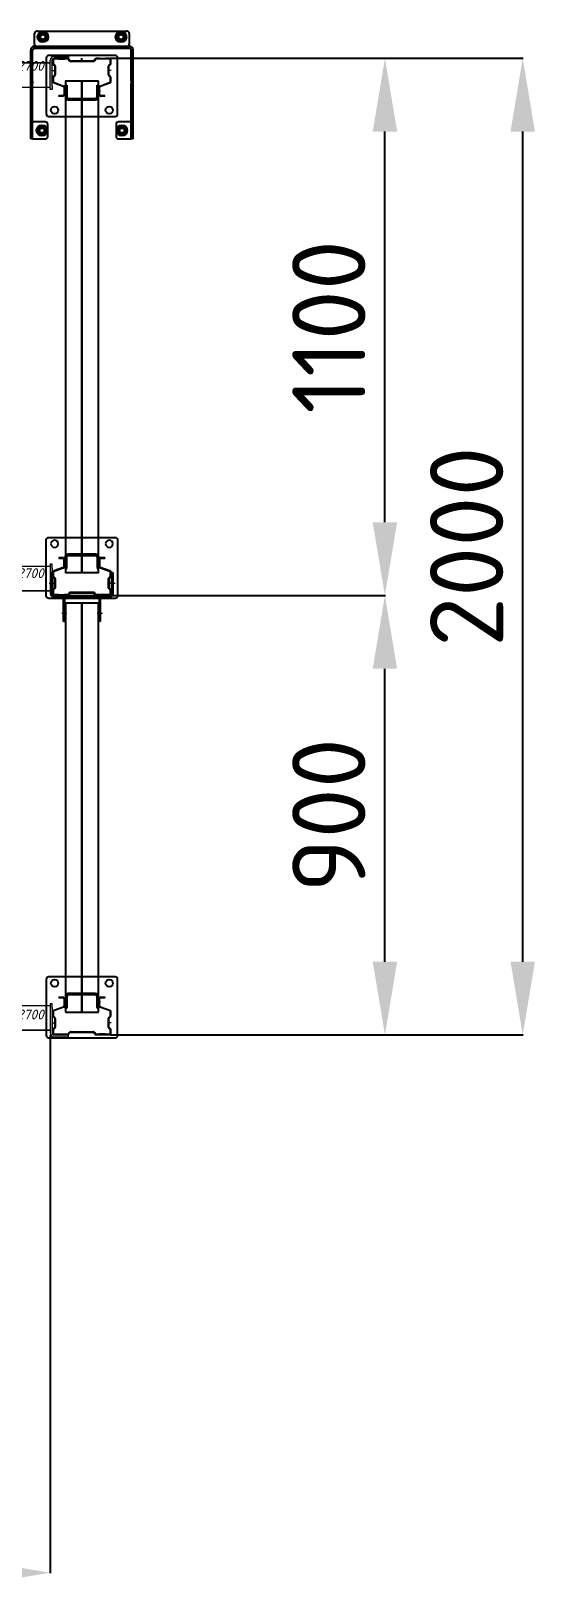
# Model space of a CAD drawing. Header units: millimetres. Extents: x 2140 to 223837, y 2113 to 170313.
# Drawn here: x 214557 to 215589, y 105791 to 108973 of the extents above; entities that cross this region are included whole.
import ezdxf

# ---------------------------------------------------------------- set-up
doc = ezdxf.new("R2010")
doc.units = ezdxf.units.MM
for name, pattern in [('CENTERX2', [20.32, 12.7, -2.54, 2.54, -2.54]), ('HIDDEN', [1.905, 1.27, -0.635]), ('PHANTOM', [12.7, 6.35, -1.27, 1.27, -1.27, 1.27, -1.27])]:
    doc.linetypes.add(name, pattern=pattern)
for name, color, linetype in [('0_ANNOT_Dimensions', 7, 'Continuous'), ('2.Стойка', 7, 'Continuous'), ('отбойники', 1, 'Continuous'), ('Размеры', 7, 'Continuous')]:
    doc.layers.add(name, color=color, linetype=linetype)
doc.layers.add('1.Балка', color=5, linetype='Continuous', lineweight=0)
doc.layers.add('3.Опора', color=7, linetype='Continuous', lineweight=0)
doc.styles.get("Standard").update_dxf_attribs({"font": 'isocpeur.ttf'})
doc.styles.add('Курсив', font='isocpeui.ttf')
doc.dimstyles.new('150', dxfattribs={"dimtxt": 150, "dimasz": 150, "dimexe": 1, "dimexo": 10, "dimgap": 40, "dimtad": 1, "dimdec": 0, "dimzin": 0, "dimdsep": 46, "dimtxsty": 'Standard', "dimcen": 0.09, "dimadec": 0, "dimazin": 0, "dimtfac": 1, "dimtdec": 0, "dimtofl": 0, "dimtmove": 0, "dimatfit": 3, "dimfxl": 1, "dimtolj": 1, "dimtzin": 0, "dimarcsym": 0})
doc.dimstyles.new('Рзм блок', dxfattribs={"dimtxt": 40, "dimasz": 80, "dimexe": 0.18, "dimexo": 0, "dimgap": 5, "dimtad": 1, "dimtoh": 1, "dimdec": 0, "dimzin": 0, "dimdsep": 46, "dimtxsty": 'Курсив', "dimblk": 'NONE', "dimcen": 0.09, "dimse1": 1, "dimse2": 1, "dimsd1": 1, "dimsd2": 1, "dimadec": 0, "dimazin": 0, "dimtfac": 1, "dimtdec": 0, "dimtofl": 0, "dimtmove": 0, "dimatfit": 2, "dimldrblk": 'NONE', "dimfxl": 0.18, "dimtolj": 1, "dimtzin": 0, "dimarcsym": 0})

# ---------------------------------------------------------------- blocks, each defined once
blk = doc.blocks.new('*D1254')
at = {"layer": '0_ANNOT_Dimensions', "color": 0, "lineweight": -2, "transparency": 16777216}
for p, q in [((214718.9, 108917), (215282.9, 108917)), ((215281.9, 107967), (215281.9, 108767)), ((214719, 107817), (215282.9, 107817))]:
    blk.add_line(p, q, dxfattribs=at)
at = {"layer": '0_ANNOT_Dimensions', "color": 0, "transparency": 16777216}
for points in [[(215256.9, 108767), (215306.9, 108767), (215281.9, 108917)], [(215256.9, 107967), (215306.9, 107967), (215281.9, 107817)]]:
    blk.add_solid(points, dxfattribs=at)
at = {"layer": 'Defpoints', "color": 0, "transparency": 16777216}
for p in [(214708.9, 108917), (215281.9, 108917), (214709, 107817)]:
    blk.add_point(p, dxfattribs=at)
at = {"layer": '0_ANNOT_Dimensions', "color": 0, "transparency": 16777216, "insert": (215166.9, 108367), "char_height": 150, "attachment_point": 5, "rotation": 90}
blk.add_mtext('\\A1;1100', dxfattribs=at)
blk = doc.blocks.new('*D1255')
at = {"layer": '0_ANNOT_Dimensions', "color": 0, "lineweight": -2, "transparency": 16777216}
for p, q in [((214718.9, 107817), (215282.9, 107817)), ((215281.9, 107067), (215281.9, 107667)), ((214719, 106917), (215282.9, 106917))]:
    blk.add_line(p, q, dxfattribs=at)
at = {"layer": '0_ANNOT_Dimensions', "color": 0, "transparency": 16777216}
for points in [[(215256.9, 107667), (215306.9, 107667), (215281.9, 107817)], [(215256.9, 107067), (215306.9, 107067), (215281.9, 106917)]]:
    blk.add_solid(points, dxfattribs=at)
at = {"layer": 'Defpoints', "color": 0, "transparency": 16777216}
for p in [(214708.9, 107817), (215281.9, 107817), (214709, 106917)]:
    blk.add_point(p, dxfattribs=at)
at = {"layer": '0_ANNOT_Dimensions', "color": 0, "transparency": 16777216, "insert": (215166.9, 107367), "char_height": 150, "attachment_point": 5, "rotation": 90}
blk.add_mtext('\\A1;900', dxfattribs=at)
blk = doc.blocks.new('*D1256')
at = {"layer": '0_ANNOT_Dimensions', "color": 0, "lineweight": -2, "transparency": 16777216}
for p, q in [((215010.9, 108917), (215565.3, 108917)), ((215564.3, 107067), (215564.3, 108767)), ((214938.5, 106917), (215565.3, 106917))]:
    blk.add_line(p, q, dxfattribs=at)
at = {"layer": '0_ANNOT_Dimensions', "color": 0, "transparency": 16777216}
for points in [[(215539.3, 108767), (215589.3, 108767), (215564.3, 108917)], [(215539.3, 107067), (215589.3, 107067), (215564.3, 106917)]]:
    blk.add_solid(points, dxfattribs=at)
at = {"layer": 'Defpoints', "color": 0, "transparency": 16777216}
for p in [(215000.9, 108917), (215564.3, 108917), (214928.5, 106917)]:
    blk.add_point(p, dxfattribs=at)
at = {"layer": '0_ANNOT_Dimensions', "color": 0, "transparency": 16777216, "insert": (215449.3, 107917), "char_height": 150, "attachment_point": 5, "rotation": 90}
blk.add_mtext('\\A1;2000', dxfattribs=at)
blk = doc.blocks.new('*D1257')
at = {"layer": '0_ANNOT_Dimensions', "color": 0, "lineweight": -2, "transparency": 16777216}
for p, q in [((211896, 106916.5), (211896, 105814.7)), ((214596, 106916.5), (214596, 105814.7)), ((212046, 105815.7), (214446, 105815.7))]:
    blk.add_line(p, q, dxfattribs=at)
at = {"layer": '0_ANNOT_Dimensions', "color": 0, "transparency": 16777216}
for points in [[(212046, 105840.7), (212046, 105790.7), (211896, 105815.7)], [(214446, 105840.7), (214446, 105790.7), (214596, 105815.7)]]:
    blk.add_solid(points, dxfattribs=at)
at = {"layer": 'Defpoints', "color": 0, "transparency": 16777216}
for p in [(211896, 106926.5), (214596, 106926.5), (214596, 105815.7)]:
    blk.add_point(p, dxfattribs=at)
at = {"layer": '0_ANNOT_Dimensions', "color": 0, "transparency": 16777216, "insert": (213246, 105930.7), "char_height": 150, "attachment_point": 5}
blk.add_mtext('\\A1;2700', dxfattribs=at)
blk = doc.blocks.new('*D1035')
at = {"layer": 'Defpoints', "color": 0, "linetype": 'ByBlock', "transparency": 16777216}
for p in [(255349.9, 108886.4), (255349.9, 108857.5), (258049.9, 108857.5)]:
    blk.add_point(p, dxfattribs=at)
at = {"layer": 'Defpoints', "color": 0, "linetype": 'ByBlock', "transparency": 16777216, "insert": (258009.2, 108901.5), "char_height": 20, "attachment_point": 5, "style": 'Курсив'}
blk.add_mtext('\\A1;2700', dxfattribs=at)
blk = doc.blocks.new('_None')
blk = doc.blocks.new('*D1036')
at = {"layer": 'Defpoints', "color": 0, "linetype": 'ByBlock', "transparency": 16777216}
for p in [(255349.9, 107876.5), (258049.9, 107876.5), (255349.9, 107847.6)]:
    blk.add_point(p, dxfattribs=at)
at = {"layer": 'Defpoints', "color": 0, "linetype": 'ByBlock', "transparency": 16777216, "insert": (258009.2, 107862.7), "char_height": 20, "attachment_point": 5, "style": 'Курсив'}
blk.add_mtext('\\A1;2700', dxfattribs=at)
blk = doc.blocks.new('Опора FSус 120')
at = {"layer": '3.Опора', "color": 0, "linetype": 'Continuous', "lineweight": 25}
for p, q in [((-73, 120), (-73, 5)), ((68, 125), (-68, 125)), ((73, 5), (73, 120)), ((-34, 85), (-34, 71)), ((-34, 61), (-34, 71)), ((-31, 85), (-31, 71)), ((-31, 71), (-31, 61)), ((28, 91), (-28, 91)), ((28, 88), (-28, 88)), ((31, 71), (31, 85)), ((31, 61), (31, 71)), ((34, 71), (34, 85)), ((34, 71), (34, 61)), ((-31, 61), (-34, 61)), ((34, 61), (31, 61)), ((-68, 0), (68, 0))]:
    blk.add_line(p, q, dxfattribs=at)
at = {"layer": '3.Опора', "color": 0}
for p, q in [((-30, 73), (-35, 73)), ((30, 73), (35, 73))]:
    blk.add_line(p, q, dxfattribs=at)
for points in [[(-31, 77.5), (-34, 77.5), (-34, 68.5), (-31, 68.5)], [(31, 77.5), (34, 77.5), (34, 68.5), (31, 68.5)]]:
    blk.add_lwpolyline(points, close=True, dxfattribs=at)
at = {"layer": '3.Опора', "color": 0, "linetype": 'Continuous', "lineweight": 25}
for centre in [(-56, 112), (56, 112)]:
    blk.add_circle(centre, 7.5, dxfattribs=at)
for centre, radius, start, end in [((-68, 120), 5, 90, 180), ((68, 120), 5, 0, 90), ((-28, 85), 6, 90, 180), ((-28, 85), 3, 90, 180), ((28, 85), 6, 0, 90), ((28, 85), 3, 0, 90), ((-68, 5), 5, 180, 270), ((68, 5), 5, 270, 0)]:
    blk.add_arc(centre, radius, start, end, dxfattribs=at)
blk = doc.blocks.new('Стойка FSус 120')
at = {"color": 0, "linetype": 'ByBlock', "lineweight": 0}
for p, q in [((-47, 73), (-39, 73)), ((-47, 73), (-47, 71)), ((-47, 71), (-39, 71)), ((-37, 69), (-37, 54.8)), ((-35, 66.2), (-37, 66.2)), ((-35, 69), (-35, 54.8)), ((35, 54.8), (35, 69)), ((37, 66.2), (35, 66.2)), ((37, 54.8), (37, 69)), ((39, 73), (47, 73)), ((39, 71), (47, 71)), ((47, 73), (47, 71)), ((-60, 42.2), (-60, 34.6)), ((-58, 42.2), (-58, 34.6)), ((-38.3, 52.9), (-57.4, 46)), ((-57, 32.9), (-56, 32.3)), ((-37.6, 51), (-56.7, 44.1)), ((-38, 62), (-34, 62)), ((-37, 57.8), (-35, 57.8)), ((38, 62), (34, 62)), ((35, 57.8), (37, 57.8)), ((56.7, 44.1), (37.6, 51)), ((57.4, 46), (38.3, 52.9)), ((56, 32.3), (57, 32.9)), ((58, 34.6), (58, 42.2)), ((60, 34.6), (60, 42.2)), ((-60, 20), (-53, 20)), ((-60, 5.4), (-60, -1)), ((-58, 31.2), (-57, 30.6)), ((-57, 9.4), (-58, 8.8)), ((-58, 5.4), (-58, -1)), ((-56, 7.7), (-57, 7.1)), ((-56, 28.8), (-56, 11.2)), ((-56, 25.5), (-54, 25.5)), ((-54, 14.5), (-56, 14.5)), ((-54, 28.8), (-54, 11.2)), ((-27.6, -2), (-26.4, 0)), ((-23, 2), (23, 2)), ((-23, 0), (23, 0)), ((26.4, 0), (27.6, -2)), ((60, 20), (53, 20)), ((54, 11.2), (54, 28.8)), ((56, 25.5), (54, 25.5)), ((54, 14.5), (56, 14.5)), ((56, 11.2), (56, 28.8)), ((57, 7.1), (56, 7.7)), ((57, 30.6), (58, 31.2)), ((58, 8.8), (57, 9.4)), ((58, -1), (58, 5.4)), ((60, -1), (60, 5.4)), ((-56, -3), (-48, -3)), ((-56, -5), (-48, -5)), ((-48, -3), (-46.1, -3)), ((-48, -3), (-48, -5)), ((-46.1, -5), (-48, -5)), ((-46.1, -3), (-45.6, -3)), ((-45.6, -5), (-46.1, -5)), ((-45.6, -3), (-36.5, -3)), ((-36.5, -5), (-45.6, -5)), ((-36.5, -3), (-36, -3)), ((-36, -5), (-36.5, -5)), ((-36, -3), (-29.3, -3)), ((-36, -3), (-36, -5)), ((-36, -5), (-29.3, -5)), ((-25.8, -3), (-24.7, -1)), ((24.7, -1), (25.8, -3)), ((29.3, -3), (36, -3)), ((29.3, -5), (36, -5)), ((36.5, -3), (36, -3)), ((36, -3), (36, -5)), ((36, -5), (36.5, -5)), ((45.6, -3), (36.5, -3)), ((36.5, -5), (45.6, -5)), ((46.1, -3), (45.6, -3)), ((45.6, -5), (46.1, -5)), ((48, -3), (46.1, -3)), ((46.1, -5), (48, -5)), ((48, -3), (56, -3)), ((48, -3), (48, -5)), ((48, -5), (56, -5))]:
    blk.add_line(p, q, dxfattribs=at)
for centre, radius, start, end in [((-39, 69), 4, 0, 90), ((-39, 69), 2, 0, 90), ((39, 69), 4, 90, 180), ((39, 69), 2, 90, 180), ((-56, 42.2), 4, 110, 180), ((-56, 34.6), 4, 180, 240), ((-56, 42.2), 2, 110, 180), ((-56, 34.6), 2, 180, 240), ((-58, 28.8), 4, 0, 60), ((-39, 54.8), 2, 290, 0), ((-39, 54.8), 4, 290, 0), ((39, 54.8), 4, 180, 250), ((39, 54.8), 2, 180, 250), ((58, 28.8), 4, 120, 180), ((56, 42.2), 2, 0, 70), ((56, 34.6), 2, 300, 0), ((56, 42.2), 4, 0, 70), ((56, 34.6), 4, 300, 0), ((-56, 5.4), 4, 120, 180), ((-56, 5.4), 2, 120, 180), ((-58, 28.8), 2, 0, 60), ((-58, 11.2), 2, 300, 0), ((-58, 11.2), 4, 300, 0), ((-23, -2), 4, 90, 150), ((-23, -2), 2, 90, 150), ((23, -2), 4, 30, 90), ((23, -2), 2, 30, 90), ((58, 11.2), 4, 180, 240), ((58, 28.8), 2, 120, 180), ((58, 11.2), 2, 180, 240), ((56, 5.4), 2, 0, 60), ((56, 5.4), 4, 0, 60), ((-56, -1), 4, 180, 270), ((-56, -1), 2, 180, 270), ((-29.3, -1), 2, 270, 330), ((-29.3, -1), 4, 270, 330), ((29.3, -1), 4, 210, 270), ((29.3, -1), 2, 210, 270), ((56, -1), 2, 270, 0), ((56, -1), 4, 270, 0)]:
    blk.add_arc(centre, radius, start, end, dxfattribs=at)
blk = doc.blocks.new('*U1979')
at = {"layer": 'Размеры', "color": 251, "true_color": 0x636466}
for p, q in [((-10, 0), (-5, 8.7)), ((-5, -8.7), (-10, 0)), ((-5, 8.7), (5, 8.7)), ((5, 8.7), (10, 0)), ((10, 0), (5, -8.7)), ((5, -8.7), (-5, -8.7))]:
    blk.add_line(p, q, dxfattribs=at)
for radius in [11, 5]:
    blk.add_circle((0, 0), radius, dxfattribs=at)
blk = doc.blocks.new('*U1980')
at = {"layer": 'Размеры', "color": 251, "true_color": 0x636466}
for p, q in [((-10, 0), (-5, 8.7)), ((-5, -8.7), (-10, 0)), ((-5, 8.7), (5, 8.7)), ((5, 8.7), (10, 0)), ((10, 0), (5, -8.7)), ((5, -8.7), (-5, -8.7))]:
    blk.add_line(p, q, dxfattribs=at)
for radius in [11, 5]:
    blk.add_circle((0, 0), radius, dxfattribs=at)
blk = doc.blocks.new('*U1981')
at = {"layer": 'Размеры', "color": 251, "true_color": 0x636466}
for p, q in [((-10, 0), (-5, 8.7)), ((-5, -8.7), (-10, 0)), ((-5, 8.7), (5, 8.7)), ((5, 8.7), (10, 0)), ((10, 0), (5, -8.7)), ((5, -8.7), (-5, -8.7))]:
    blk.add_line(p, q, dxfattribs=at)
for radius in [11, 5]:
    blk.add_circle((0, 0), radius, dxfattribs=at)
blk = doc.blocks.new('*U1975')
at = {"layer": 'Размеры', "color": 251, "true_color": 0x636466}
for p, q in [((-10, 0), (-5, 8.7)), ((-5, -8.7), (-10, 0)), ((-5, 8.7), (5, 8.7)), ((5, 8.7), (10, 0)), ((10, 0), (5, -8.7)), ((5, -8.7), (-5, -8.7))]:
    blk.add_line(p, q, dxfattribs=at)
for radius in [11, 5]:
    blk.add_circle((0, 0), radius, dxfattribs=at)
blk = doc.blocks.new('*U1875')
h = blk.add_hatch(color=0)
h.dxf.hatch_style = 1
h.paths.add_polyline_path([(105, 160.2), (101, 160.2), (101, 159.9), (101, 59.9), (105, 59.9)])
h.paths.add_polyline_path([(-101, 160.2), (-105, 160.2), (-105, 59.7), (-101, 59.7)])
h.paths.add_polyline_path([(105, -21.8), (105, 28.9), (101, 28.9), (101, -21.6), (101, -21.8, -0.414214), (97, -25.8), (-97, -25.8, -0.414214), (-101, -21.8), (-101, 28.7), (-105, 28.7), (-105, -21.8, 0.414214), (-97, -29.8), (97, -29.8, 0.414214)])
at = {"color": 0, "linetype": 'Continuous', "lineweight": 25}
for p, q in [((-105, 160.2), (-101, 160.2)), ((-105, 160.2), (-105, 46.3)), ((-101, 160.2), (-101, 159.9)), ((-97, 160.2), (-101, 160.2)), ((-101, 159.9), (-101, 46.3)), ((-75, 160.2), (-97, 160.2)), ((97, 160.2), (75, 160.2)), ((101, 160.2), (97, 160.2)), ((101, 160.2), (105, 160.2)), ((101, 159.9), (101, 160.2)), ((101, 159.9), (101, 46.3)), ((105, 160.2), (105, 159.9)), ((105, 159.9), (105, 46.3)), ((-70, 130.2), (-70, 155.2)), ((70, 155.2), (70, 130.2)), ((-101, 125.2), (-97, 125.2)), ((-97, 125.2), (-75, 125.2)), ((75, 125.2), (97, 125.2)), ((97, 125.2), (101, 125.2)), ((-105, 46.3), (-105, 41.6)), ((-105, 46.3), (-105, 41.6)), ((-105, 46.3), (-105, 41.6)), ((-105, 41.6), (-105, -21.8)), ((-105, 41.6), (-105, -21.8)), ((-101, 41.6), (-101, 46.3)), ((-101, 41.6), (-101, 46.3)), ((-101, 41.6), (-101, 46.3)), ((-101, 41.6), (-101, -21.8)), ((-101, 41.6), (-101, -21.8)), ((101, 46.6), (101, 41.8)), ((101, 46.6), (101, 41.8)), ((101, 41.6), (101, 46.3)), ((101, 41.8), (101, -21.6)), ((101, 41.6), (101, -21.8)), ((105, 41.8), (105, 46.6)), ((105, 41.8), (105, 46.6)), ((105, 46.3), (105, 41.6)), ((105, 41.8), (105, -21.6)), ((105, 41.6), (105, -21.8)), ((97, -25.8), (-97, -25.8)), ((97, -29.8), (-97, -29.8)), ((-97, -29.8), (-97, -33.8)), ((97, -33.8), (97, -29.8)), ((-97, -55.8), (-97, -33.8)), ((92, -60.8), (-92, -60.8)), ((97, -33.8), (97, -55.8))]:
    blk.add_line(p, q, dxfattribs=at)
at = {"color": 0}
for p, q in [((-100, 54.2), (-106, 54.2)), ((-100, 34.2), (-106, 34.2)), ((106, 54.4), (100, 54.4)), ((106, 34.4), (100, 34.4))]:
    blk.add_line(p, q, dxfattribs=at)
at = {"color": 61, "true_color": 0xedee99}
blk.add_line((0, 0), (0, -5), dxfattribs=at)
at = {"color": 0}
for points in [[(-101, 59.7), (-105, 59.7), (-105, 28.7), (-101, 28.7)], [(105, 59.9), (101, 59.9), (101, 28.9), (105, 28.9)]]:
    blk.add_lwpolyline(points, close=True, dxfattribs=at)
at = {"color": 0, "linetype": 'Continuous', "lineweight": 25}
for centre in [(-82, 142.7), (82, 142.7), (-80, -48.8), (80, -48.8)]:
    blk.add_circle(centre, 6, dxfattribs=at)
for centre, radius, start, end in [((-75, 155.2), 5, 0, 90), ((75, 155.2), 5, 90, 180), ((-75, 130.2), 5, 270, 0), ((75, 130.2), 5, 180, 270), ((-97, -21.8), 8, 180, 270), ((-97, -21.8), 4, 180, 270), ((97, -21.8), 8, 270, 0), ((97, -21.8), 4, 270, 0), ((-92, -55.8), 5, 180, 270), ((92, -55.8), 5, 270, 0)]:
    blk.add_arc(centre, radius, start, end, dxfattribs=at)
at = {"layer": 'отбойники', "color": 0, "rotation": 180}
for name, p in [('*U1981', (-82, 142.7)), ('*U1975', (82, 142.7)), ('*U1980', (-80, -48.8)), ('*U1979', (80, -48.8))]:
    blk.add_blockref(name, p, dxfattribs=at)
blk = doc.blocks.new('*D430')
at = {"layer": 'Defpoints', "color": 0, "linetype": 'ByBlock', "transparency": 16777216}
for p in [(5, 34.5), (2705, 34.5), (5, 1.9)]:
    blk.add_point(p, dxfattribs=at)
at = {"layer": 'Defpoints', "color": 0, "linetype": 'ByBlock', "transparency": 16777216, "insert": (2664.3, 17), "char_height": 20, "attachment_point": 5, "style": 'Курсив'}
blk.add_mtext('\\A1;2700', dxfattribs=at)
blk = doc.blocks.new('*U429')
at = {"true_color": 0xc7c8ca}
h = blk.add_hatch(color=9, dxfattribs=at)
h.dxf.hatch_style = 1
h.paths.add_polyline_path([(5, 31), (5, 39), (1, 39), (1, 31), (1, -21, -0.414214), (-3, -25), (-24.5, -25), (-32.5, -25), (-32.5, -29), (-24.5, -29), (-3, -29, 0.414214), (5, -21)])
h = blk.add_hatch(color=9, dxfattribs=at)
h.dxf.hatch_style = 1
h.paths.add_polyline_path([(2742.5, -25), (2734.5, -25), (2713, -25, -0.414214), (2709, -21), (2709, 31), (2709, 39), (2705, 39), (2705, 31), (2705, -21, 0.414214), (2713, -29), (2734.5, -29), (2742.5, -29)])
at = {"color": 61, "true_color": 0xedee99}
for points in [[(-6, 5.5), (-4, 5.5), (-4, -5.5), (-6, -5.5)], [(-2, 5.5), (0, 5.5), (0, -5.5), (-2, -5.5)]]:
    blk.add_lwpolyline(points, close=True, dxfattribs=at)
at = {"layer": '1.Балка', "color": 0, "linetype": 'ByBlock'}
for p, q in [((1, 39), (5, 39)), ((1, 31), (1, 39)), ((5, 39), (5, 31)), ((2705, 34.5), (5, 34.5)), ((2709, 39), (2705, 39)), ((2705, 39), (2705, 31)), ((2709, 31), (2709, 39)), ((1, 31), (1, -21)), ((5, 31), (5, -21)), ((2705, 31), (2705, -21)), ((2709, 31), (2709, -21)), ((-32.5, -29), (-32.5, -25)), ((-32.5, -25), (-24.5, -25)), ((-24.5, -29), (-32.5, -29)), ((-3, -25), (-24.5, -25)), ((-3, -29), (-24.5, -29)), ((5, -15.5), (2705, -15.5)), ((2705, -15.5), (5, -15.5)), ((2713, -25), (2734.5, -25)), ((2713, -29), (2734.5, -29)), ((2742.5, -25), (2734.5, -25)), ((2734.5, -29), (2742.5, -29)), ((2742.5, -29), (2742.5, -25))]:
    blk.add_line(p, q, dxfattribs=at)
for centre, radius, start, end in [((-3, -21), 4, 270, 0), ((-3, -21), 8, 270, 0), ((2713, -21), 8, 180, 270), ((2713, -21), 4, 180, 270)]:
    blk.add_arc(centre, radius, start, end, dxfattribs=at)
at = {"layer": '2.Стойка', "color": 61, "linetype": 'ByBlock', "true_color": 0xedee99}
blk.add_line((0, 0), (-7.7, 0), dxfattribs=at)
at = {"layer": 'Defpoints', "color": 0, "linetype": 'ByBlock'}
dim = blk.add_linear_dim(base=(5, 1.9), p1=(2705, 34.5), p2=(5, 34.5), dimstyle='Рзм блок', override={"dimtxt": 20}, dxfattribs=at)
dim.commit()
dim.dimension.update_dxf_attribs({"geometry": '*D430', "text_midpoint": (2664.3, 1.9), "dimtype": 128})
blk = doc.blocks.new('Секц глубокие пал 2700 тип2 скв')
h = blk.add_hatch(color=1)
h.dxf.hatch_style = 1
h.paths.add_polyline_path([(2802.5, -6), (2794.5, -6), (2773, -6, 0.4142136), (2769, -10), (2769, -62), (2769, -70), (2765, -70), (2765, -62), (2765, -10, -0.4142136), (2773, -2), (2794.5, -2), (2802.5, -2)])
h = blk.add_hatch(color=1)
h.dxf.hatch_style = 1
h.paths.add_polyline_path([(2802.5, -1106), (2794.5, -1106), (2773, -1106, -0.4142136), (2769, -1102), (2769, -1050), (2769, -1042), (2765, -1042), (2765, -1050), (2765, -1102, 0.4142136), (2773, -1110), (2794.5, -1110), (2802.5, -1110)])
at = {"color": 0, "linetype": 'CENTERX2', "lineweight": 18}
for p, q in [((2763, -1081), (2773.5, -1081)), ((2885.1, -1081), (2897.98, -1081)), ((2788.5, -1142), (2799, -1142)), ((2861.17, -1142), (2872.01, -1142))]:
    blk.add_line(p, q, dxfattribs=at)
at = {"color": 0, "linetype": 'Continuous', "lineweight": 25}
for p, q in [((2767, -1059), (2769.5, -1059)), ((2767, -1064), (2767, -1059)), ((2767, -1104), (2767, -1064)), ((2769.5, -1059), (2769.5, -1064)), ((2769.5, -1104), (2769.5, -1064)), ((2890.5, -1059), (2893, -1059)), ((2890.5, -1064), (2890.5, -1059)), ((2890.5, -1064), (2890.5, -1104)), ((2893, -1059), (2893, -1064)), ((2893, -1064), (2893, -1104)), ((2888, -1106.5), (2772, -1106.5)), ((2888, -1109), (2772, -1109)), ((2792.5, -1154), (2792.5, -1111.5)), ((2795, -1154), (2795, -1111.5)), ((2865, -1111.5), (2865, -1154)), ((2867.5, -1111.5), (2867.5, -1154)), ((2792.5, -1159), (2792.5, -1154)), ((2795, -1159), (2792.5, -1159)), ((2795, -1154), (2795, -1159)), ((2865, -1159), (2865, -1154)), ((2867.5, -1159), (2865, -1159)), ((2867.5, -1154), (2867.5, -1159))]:
    blk.add_line(p, q, dxfattribs=at)
at = {"color": 0, "linetype": 'HIDDEN', "lineweight": 18}
for p, q in [((2769.5, -1075.5), (2767, -1075.5)), ((2893, -1075.5), (2890.5, -1075.5)), ((2767, -1086.5), (2769.5, -1086.5)), ((2797.5, -1106.5), (2797.5, -1109)), ((2862.5, -1106.5), (2862.5, -1109)), ((2890.5, -1086.5), (2893, -1086.5)), ((2795, -1137.5), (2792.5, -1137.5)), ((2867.5, -1137.5), (2865, -1137.5)), ((2792.5, -1146.5), (2795, -1146.5)), ((2865, -1146.5), (2867.5, -1146.5))]:
    blk.add_line(p, q, dxfattribs=at)
at = {"color": 0, "linetype": 'PHANTOM', "lineweight": 18}
for p, q in [((2769.5, -1104), (2767, -1104)), ((2769.5, -1104), (2767, -1104)), ((2772, -1106.5), (2772, -1109)), ((2772, -1106.5), (2772, -1109)), ((2795, -1111.5), (2792.5, -1111.5)), ((2795, -1111.5), (2792.5, -1111.5)), ((2865, -1111.5), (2867.5, -1111.5)), ((2865, -1111.5), (2867.5, -1111.5)), ((2888, -1106.5), (2888, -1109)), ((2888, -1106.5), (2888, -1109)), ((2890.5, -1104), (2893, -1104)), ((2890.5, -1104), (2893, -1104))]:
    blk.add_line(p, q, dxfattribs=at)
for p, q in [((2830, -1122), (2796, -1122)), ((2796, -1122), (2796, -1959)), ((2830, -1959), (2830, -1122)), ((2864, -1122), (2830, -1122)), ((2830, -1122), (2830, -1959)), ((2864, -1959), (2864, -1122)), ((2796, -1959), (2830, -1959)), ((2830, -1959), (2864, -1959))]:
    blk.add_line(p, q)
at = {"color": 18, "true_color": 0x000000}
for points in [[(2830, -53), (2796, -53), (2796, -1059), (2830, -1059)], [(2864, -53), (2830, -53), (2830, -1059), (2864, -1059)]]:
    blk.add_lwpolyline(points, close=True, dxfattribs=at)
at = {"color": 0, "linetype": 'Continuous', "lineweight": 25}
for centre, radius, start, end in [((2772, -1104), 5, 180, 270), ((2772, -1104), 2.5, 180, 270), ((2797.5, -1111.5), 5, 150, 180), ((2797.5, -1111.5), 2.5, 90, 180), ((2862.5, -1111.5), 2.5, 0, 90), ((2862.5, -1111.5), 5, 0, 30), ((2888, -1104), 2.5, 270, 0), ((2888, -1104), 5, 270, 0)]:
    blk.add_arc(centre, radius, start, end, dxfattribs=at)
at = {"color": 0, "linetype": 'HIDDEN', "lineweight": 18}
for centre, start, end in [((2797.5, -1111.5), 90, 150), ((2862.5, -1111.5), 30, 90)]:
    blk.add_arc(centre, 5, start, end, dxfattribs=at)
at = {"layer": '1.Балка', "color": 0, "linetype": 'ByBlock'}
for p, q in [((65, -15.5), (2765, -15.5)), ((2765, -62), (2765, -10)), ((2769, -62), (2769, -10)), ((2773, -2), (2794.5, -2)), ((2773, -6), (2794.5, -6)), ((2794.5, -2), (2802.5, -2)), ((2802.5, -6), (2794.5, -6)), ((2802.5, -2), (2802.5, -6)), ((2765, -1050), (2765, -1102)), ((2769, -1050), (2769, -1102)), ((2773, -1106), (2794.5, -1106)), ((2773, -1110), (2794.5, -1110)), ((2802.5, -1106), (2794.5, -1106)), ((2794.5, -1110), (2802.5, -1110)), ((2802.5, -1110), (2802.5, -1106))]:
    blk.add_line(p, q, dxfattribs=at)
at = {"layer": '1.Балка', "color": 1, "linetype": 'ByBlock'}
for p, q in [((2765, -15.5), (65, -15.5)), ((2765, -70), (2765, -62)), ((2769, -62), (2769, -70)), ((2765, -65.5), (65, -65.5)), ((2769, -70), (2765, -70)), ((2765, -1046.5), (65, -1046.5)), ((2769, -1042), (2765, -1042)), ((2765, -1042), (2765, -1050)), ((2769, -1050), (2769, -1042)), ((65, -1096.5), (2765, -1096.5)), ((2765, -1096.5), (65, -1096.5))]:
    blk.add_line(p, q, dxfattribs=at)
at = {"layer": '1.Балка', "color": 0, "linetype": 'ByBlock'}
for centre, radius, start, end in [((2773, -10), 8, 90, 180), ((2773, -10), 4, 90, 180), ((2773, -1102), 8, 180, 270), ((2773, -1102), 4, 180, 270)]:
    blk.add_arc(centre, radius, start, end, dxfattribs=at)
at = {"color": 1, "rotation": 180}
blk.add_blockref('*U1875', (2830, -11), dxfattribs=at)
at = {"layer": '1.Балка', "color": 1, "lineweight": 0}
blk.add_blockref('*U429', (60, -1981), dxfattribs=at)
at = {"layer": '2.Стойка', "color": 18, "true_color": 0x000000, "rotation": 180}
blk.add_blockref('Стойка FSус 120', (2830, -11), dxfattribs=at)
at = {"layer": '2.Стойка', "color": 18, "true_color": 0x000000, "xscale": -1}
blk.add_blockref('Стойка FSус 120', (2830, -1101), dxfattribs=at)
at = {"layer": '2.Стойка', "color": 51, "true_color": 0xf8f6b0}
blk.add_blockref('Стойка FSус 120', (2830, -1101), dxfattribs=at)
at = {"layer": '2.Стойка', "color": 0}
blk.add_blockref('Стойка FSус 120', (2830, -2001), dxfattribs=at)
at = {"layer": '3.Опора', "color": 18, "true_color": 0x000000, "rotation": 180}
blk.add_blockref('Опора FSус 120', (2830, 0), dxfattribs=at)
at = {"layer": '3.Опора', "color": 18, "true_color": 0x000000, "xscale": -1}
blk.add_blockref('Опора FSус 120', (2830, -1112), dxfattribs=at)
at = {"layer": '3.Опора'}
blk.add_blockref('Опора FSус 120', (2830, -2012), dxfattribs=at)
at = {"layer": 'Defpoints', "color": 1, "linetype": 'ByBlock'}
for base, p1, p2, picture, middle in [((65, -36.61), (2765, -65.5), (65, -65.5), '*D1035', (2724.25, -36.61)), ((65, -1075.39), (2765, -1046.5), (65, -1046.5), '*D1036', (2724.25, -1075.39))]:
    dim = blk.add_linear_dim(base=base, p1=p1, p2=p2, dimstyle='Рзм блок', override={"dimtxt": 20}, dxfattribs=at)
    dim.commit()
    dim.dimension.update_dxf_attribs({"geometry": picture, "text_midpoint": middle, "dimtype": 128, "insert": (-255284.92, -108922.99)})

msp = doc.modelspace()

# ---------------------------------------------------------------- block references
msp.add_blockref('Секц глубокие пал 2700 тип2 скв', (211831, 108923))

# ---------------------------------------------------------------- dimensions: what is measured, and where the dimension line sits
at = {"layer": '0_ANNOT_Dimensions'}
for base, p1, p2, picture, middle in [((215281.9, 108917), (214709, 107817), (214708.9, 108917), '*D1254', (215166.9, 108367)), ((215564.3, 108917), (214928.5, 106917), (215000.9, 108917), '*D1256', (215449.3, 107917)), ((215281.9, 107817), (214709, 106917), (214708.9, 107817), '*D1255', (215166.9, 107367))]:
    dim = msp.add_linear_dim(base=base, p1=p1, p2=p2, angle=90, dimstyle='150', dxfattribs=at)
    dim.commit()
    dim.dimension.update_dxf_attribs({"geometry": picture, "text_midpoint": middle})
dim = msp.add_linear_dim(base=(214596, 105815.7), p1=(211896, 106926.5), p2=(214596, 106926.5), dimstyle='150', dxfattribs=at)
dim.commit()
dim.dimension.update_dxf_attribs({"geometry": '*D1257', "text_midpoint": (213246, 105930.7)})

doc.saveas('drawing.dxf')
